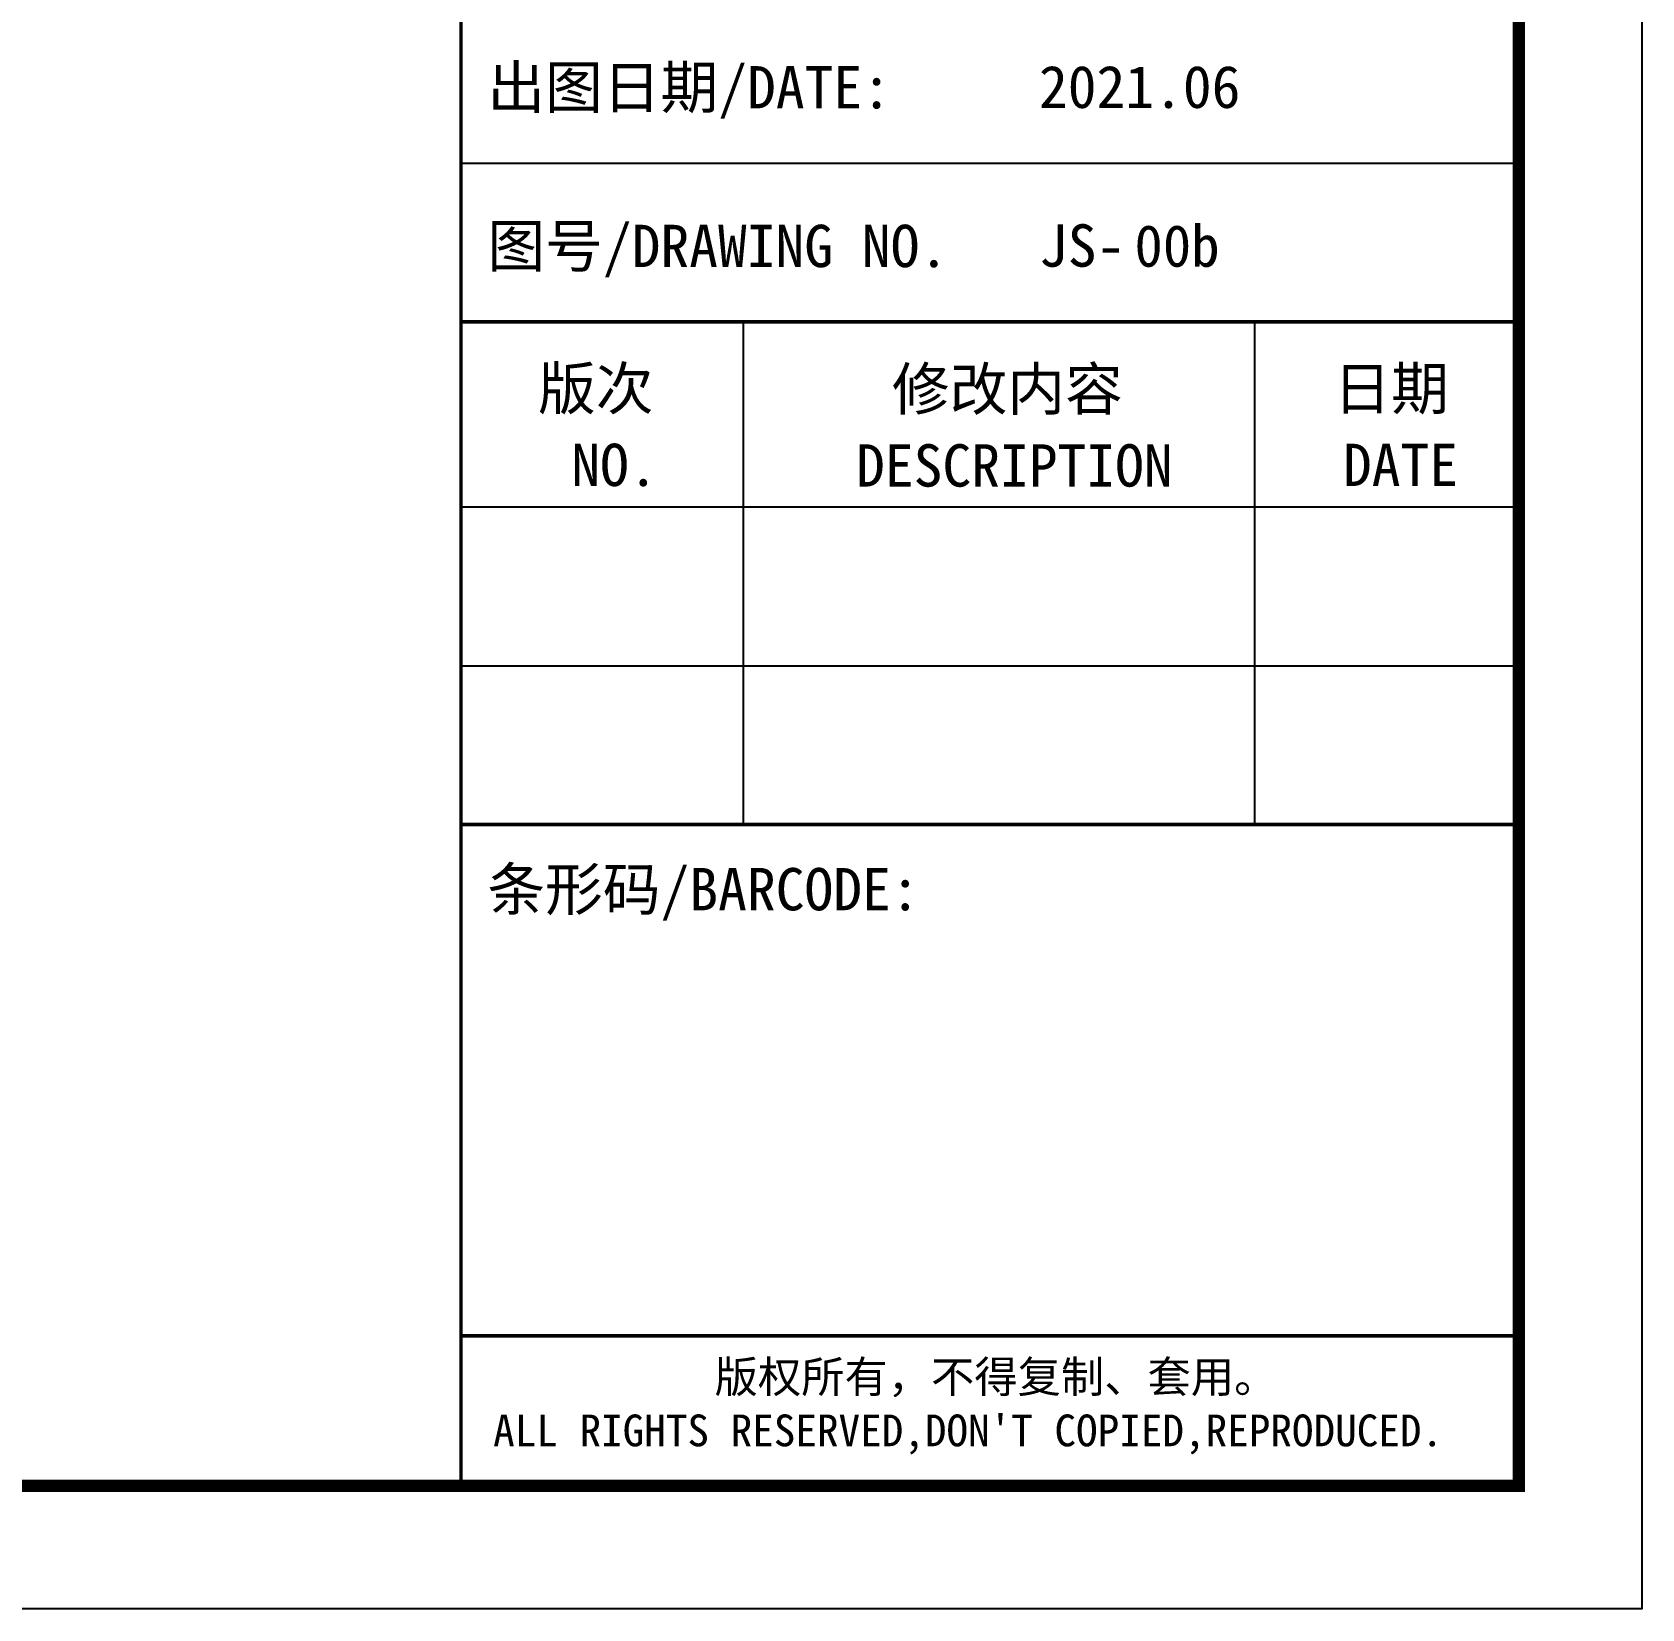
# Model space of a CAD drawing. Extents: x -737978 to 768813, y -372247 to 1140308.
# Drawn here: x -579311 to -570058, y 35256 to 44318 of the extents above; entities that cross this region are included whole.
import ezdxf
from ezdxf.enums import TextEntityAlignment as Align

# ---------------------------------------------------------------- set-up
doc = ezdxf.new("R2010")
doc.units = 0
doc.header["$LTSCALE"] = 10
doc.header["$MEASUREMENT"] = 0
doc.layers.get('0').update_dxf_attribs({"linetype": 'CONTINUOUS'})
doc.layers.add('8', color=8, linetype='CONTINUOUS')
doc.layers.add('PUB_TITLE', color=4, linetype='CONTINUOUS')
doc.styles.add('-宋体', font='', dxfattribs={"width": 0.8})
doc.styles.get('-宋体').set_extended_font_data('SimSun')

# ---------------------------------------------------------------- blocks, each defined once
blk = doc.blocks.new('TQ1')
at = {"layer": 'PUB_TITLE'}
for p, q in [((-49854.8, -410954.8), (-43854.8, -410954.8)), ((-48254.8, -411854.8), (-48254.8, -414704.8)), ((-45354.8, -411854.8), (-45354.8, -414704.8)), ((-49854.8, -412904.8), (-43854.8, -412904.8)), ((-49854.8, -413804.8), (-43854.8, -413804.8))]:
    blk.add_line(p, q, dxfattribs=at)
at = {"layer": 'PUB_TITLE', "const_width": 20}
for points in [[(-49854.8, -378413.9), (-49854.8, -418454.8)], [(-49854.8, -411854.8), (-43854.8, -411854.8)], [(-49854.8, -414704.8), (-43854.8, -414704.8)], [(-49854.8, -417604.8), (-43854.8, -417604.8)]]:
    blk.add_lwpolyline(points, dxfattribs=at)
at = {"layer": 'PUB_TITLE', "style": '-宋体'}
for s, height, p in [('出图日期/DATE:', 240, (-49704.8, -410644.5)), ('2021.06', 240, (-46576.5, -410642)), ('图号/DRAWING NO.', 240, (-49704.8, -411544.5)), ('JS-', 240, (-46576.5, -411542)), ('条形码/BARCODE:', 240, (-49704.8, -415191.9)), ('版权所有，不得复制、套用。', 180, (-48416, -417927)), ("ALL RIGHTS RESERVED,DON'T COPIED,REPRODUCED.", 180, (-49672.3, -418231.1))]:
    blk.add_text(s, height=height, dxfattribs=at).set_placement(p)
for s, p in [('版次', (-49090, -412352.4)), ('修改内容', (-46755.6, -412355.5)), ('日期', (-44578.8, -412352.4)), ('NO.', (-48984, -412785.9)), ('DESCRIPTION', (-46715.9, -412789)), ('DATE', (-44525.8, -412785.9))]:
    blk.add_text(s, height=240, dxfattribs=at).set_placement(p, align=Align.CENTER)

msp = doc.modelspace()

# ---------------------------------------------------------------- linework, layer by layer
at = {"layer": '8'}
msp.add_lwpolyline([(-576846.3, 72943.1), (-576846.3, 35963.6)], dxfattribs=at)
at = {"layer": 'PUB_TITLE'}
msp.add_lwpolyline([(-629457.6, 35256.2), (-629457.6, 77256.2), (-570057.6, 77256.2), (-570057.6, 35256.2)], close=True, dxfattribs=at)
at = {"layer": 'PUB_TITLE', "const_width": 70.7}
msp.add_lwpolyline([(-627754.6, 35963.3), (-570764.7, 35963.3), (-570764.7, 76549.1), (-627754.6, 76549.1)], close=True, dxfattribs=at)

# ---------------------------------------------------------------- block references
at = {"xscale": 1.01360066206343, "yscale": 1.01360066206343, "zscale": 1.01360066206343}
msp.add_blockref('TQ1', (-526313.5, 460109.7), dxfattribs=at)

# ---------------------------------------------------------------- texts
at = {"layer": 'PUB_TITLE', "style": '-宋体'}
msp.add_text('00b', height=240, dxfattribs=at).set_placement((-572974.5, 42970.3))

doc.saveas('drawing.dxf')
